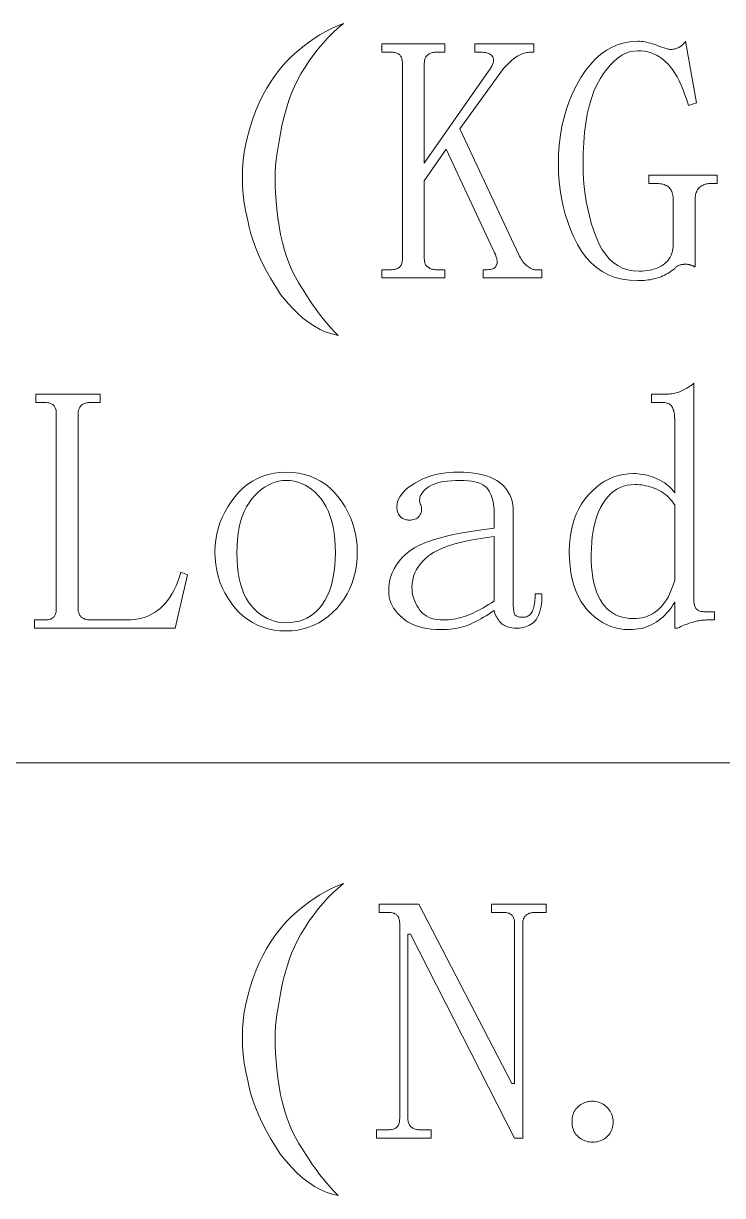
# Model space of a CAD drawing. Extents: x 1 to 297, y 1 to 210.
# Drawn here: x 97.18 to 101.56, y 43.02 to 50.36 of the extents above; entities that cross this region are included whole.
import ezdxf

# ---------------------------------------------------------------- set-up
doc = ezdxf.new("R2010")
doc.units = 0

msp = doc.modelspace()

# ---------------------------------------------------------------- linework, layer by layer
at = {"color": 7, "lineweight": 13}
msp.add_line((1.3055, 45.7306), (175.1082, 45.7306), dxfattribs=at)
for points in [[(99.1814, 50.362), (99.1477, 50.3337), (99.1149, 50.3037), (99.0832, 50.272), (99.0525, 50.2386), (99.0229, 50.2034), (98.9942, 50.1666), (98.9666, 50.128), (98.94, 50.0877), (98.9145, 50.0457), (98.89, 50.002), (98.8734, 49.9669), (98.8578, 49.93), (98.8432, 49.8914), (98.8297, 49.8511), (98.8171, 49.8091), (98.8056, 49.7654), (98.7952, 49.72), (98.7858, 49.6729), (98.7774, 49.624), (98.77, 49.5734), (98.7638, 49.5414), (98.759, 49.5069), (98.7556, 49.4701), (98.7535, 49.4308), (98.7529, 49.3891), (98.7535, 49.3451), (98.7556, 49.2986), (98.759, 49.2498), (98.7638, 49.1985), (98.77, 49.1449), (98.7777, 49.091), (98.7871, 49.0393), (98.7983, 48.9895), (98.8111, 48.9419), (98.8257, 48.8963), (98.842, 48.8527), (98.86, 48.8113), (98.8797, 48.7718), (98.9011, 48.7345), (98.9243, 48.6991), (98.945, 48.6654), (98.9661, 48.6326), (98.9875, 48.6009), (99.0093, 48.5702), (99.0314, 48.5406), (99.0539, 48.5119), (99.0767, 48.4843), (99.0998, 48.4578), (99.1233, 48.4322), (99.1471, 48.4077), (99.1096, 48.4165), (99.0724, 48.429), (99.0355, 48.4453), (98.999, 48.4653), (98.9629, 48.4891), (98.927, 48.5167), (98.8915, 48.5481), (98.8564, 48.5833), (98.8216, 48.6222), (98.7871, 48.6649), (98.7542, 48.7158), (98.7241, 48.7657), (98.6966, 48.8145), (98.6719, 48.8623), (98.65, 48.9091), (98.6308, 48.9549), (98.6143, 48.9997), (98.6006, 49.0434), (98.5897, 49.0861), (98.5814, 49.1277), (98.5691, 49.1824), (98.5595, 49.2367), (98.5526, 49.2907), (98.5485, 49.3444), (98.5471, 49.3977), (98.5485, 49.4507), (98.5526, 49.5033), (98.5595, 49.5556), (98.5691, 49.6075), (98.5814, 49.6591), (98.5962, 49.7131), (98.613, 49.7654), (98.6318, 49.816), (98.6527, 49.8649), (98.6757, 49.912), (98.7007, 49.9574), (98.7278, 50.0011), (98.757, 50.0431), (98.7882, 50.0834), (98.8214, 50.122), (98.8559, 50.1553), (98.8907, 50.1865), (98.9258, 50.2156), (98.9613, 50.2427), (98.9971, 50.2677), (99.0333, 50.2907), (99.0698, 50.3116), (99.1067, 50.3305), (99.1439, 50.3473)], [(100.4243, 48.7677), (100.0557, 48.7677), (100.0557, 48.8191), (100.0814, 48.8191), (100.0913, 48.8195), (100.1003, 48.8205), (100.1084, 48.8222), (100.1157, 48.8246), (100.1221, 48.8277), (100.1277, 48.8315), (100.1324, 48.8359), (100.1363, 48.8411), (100.1393, 48.8469), (100.1414, 48.8534), (100.1427, 48.8605), (100.1431, 48.8682), (100.1427, 48.8763), (100.1414, 48.885), (100.1393, 48.8941), (100.1363, 48.9038), (100.1324, 48.914), (100.1277, 48.9247), (100.1221, 48.936), (100.1157, 48.9477), (99.8243, 49.5734), (99.6871, 49.3763), (99.6871, 48.8877), (99.6874, 48.881), (99.688, 48.8747), (99.6891, 48.8687), (99.6906, 48.863), (99.6925, 48.8577), (99.6949, 48.8527), (99.6976, 48.8481), (99.7009, 48.8438), (99.7045, 48.8399), (99.7086, 48.8363), (99.713, 48.833), (99.7177, 48.8301), (99.7226, 48.8275), (99.7278, 48.8253), (99.7332, 48.8234), (99.7389, 48.8219), (99.7449, 48.8207), (99.7511, 48.8198), (99.7576, 48.8193), (99.7643, 48.8191), (99.8157, 48.8191), (99.8157, 48.7677), (99.4214, 48.7677), (99.4214, 48.8191), (99.4729, 48.8191), (99.4812, 48.8193), (99.489, 48.8198), (99.4963, 48.8207), (99.503, 48.8219), (99.5093, 48.8234), (99.515, 48.8253), (99.5203, 48.8275), (99.525, 48.8301), (99.5292, 48.833), (99.5329, 48.8363), (99.5361, 48.8399), (99.539, 48.8438), (99.5416, 48.8481), (99.5438, 48.8527), (99.5457, 48.8577), (99.5473, 48.863), (99.5485, 48.8687), (99.5493, 48.8747), (99.5498, 48.881), (99.55, 48.8877), (99.55, 50.1134), (99.5498, 50.1201), (99.5493, 50.1265), (99.5485, 50.1325), (99.5473, 50.1381), (99.5457, 50.1434), (99.5438, 50.1484), (99.5416, 50.153), (99.539, 50.1573), (99.5361, 50.1613), (99.5329, 50.1649), (99.5292, 50.1681), (99.525, 50.171), (99.5203, 50.1736), (99.515, 50.1758), (99.5093, 50.1777), (99.503, 50.1793), (99.4963, 50.1805), (99.489, 50.1813), (99.4812, 50.1818), (99.4729, 50.182), (99.4214, 50.182), (99.4214, 50.2334), (99.8157, 50.2334), (99.8157, 50.182), (99.7643, 50.182), (99.7576, 50.1818), (99.7511, 50.1813), (99.7449, 50.1805), (99.7389, 50.1793), (99.7332, 50.1777), (99.7278, 50.1758), (99.7226, 50.1736), (99.7177, 50.171), (99.713, 50.1681), (99.7086, 50.1649), (99.7045, 50.1613), (99.7009, 50.1573), (99.6976, 50.153), (99.6949, 50.1484), (99.6925, 50.1434), (99.6906, 50.1381), (99.6891, 50.1325), (99.688, 50.1265), (99.6874, 50.1201), (99.6871, 50.1134), (99.6871, 49.4877), (100.09, 50.062), (100.098, 50.0737), (100.1047, 50.0848), (100.1103, 50.0953), (100.1147, 50.1052), (100.1179, 50.1145), (100.1198, 50.1232), (100.1206, 50.1313), (100.1202, 50.1388), (100.1185, 50.1457), (100.1157, 50.152), (100.1119, 50.1577), (100.1071, 50.1628), (100.1016, 50.1673), (100.0951, 50.1712), (100.0879, 50.1745), (100.0797, 50.1772), (100.0707, 50.1793), (100.0609, 50.1808), (100.0501, 50.1817), (100.0386, 50.182), (100.0043, 50.182), (100.0043, 50.2334), (100.3728, 50.2334), (100.3728, 50.182), (100.3557, 50.182), (100.3471, 50.1817), (100.3386, 50.181), (100.33, 50.1797), (100.3214, 50.1779), (100.3129, 50.1756), (100.3043, 50.1727), (100.2957, 50.1694), (100.2871, 50.1655), (100.2786, 50.1612), (100.27, 50.1563), (100.2614, 50.1509), (100.2529, 50.145), (100.2443, 50.1385), (100.2357, 50.1316), (100.2271, 50.1241), (100.2186, 50.1162), (100.21, 50.1077), (100.2014, 50.0987), (100.1929, 50.0892), (100.1843, 50.0791), (99.91, 49.702), (100.2786, 48.9134), (100.2838, 48.9034), (100.289, 48.8941), (100.2944, 48.8853), (100.2998, 48.8771), (100.3054, 48.8695), (100.311, 48.8625), (100.3167, 48.8561), (100.3224, 48.8503), (100.3283, 48.8452), (100.3343, 48.8406), (100.3401, 48.8365), (100.3458, 48.8329), (100.3511, 48.8296), (100.3562, 48.8269), (100.3611, 48.8245), (100.3657, 48.8226), (100.37, 48.8211), (100.3741, 48.82), (100.3779, 48.8194), (100.3814, 48.8191), (100.4243, 48.8191)], [(101.0243, 50.1906), (100.9988, 50.1888), (100.9737, 50.1835), (100.9491, 50.1748), (100.9249, 50.1625), (100.9011, 50.1466), (100.8777, 50.1273), (100.8548, 50.1045), (100.8323, 50.0781), (100.8102, 50.0482), (100.7886, 50.0149), (100.7682, 49.9779), (100.75, 49.9372), (100.7339, 49.8928), (100.72, 49.8448), (100.7082, 49.7931), (100.6986, 49.7377), (100.6911, 49.6786), (100.6857, 49.6158), (100.6825, 49.5493), (100.6814, 49.4791), (100.6822, 49.4314), (100.6847, 49.3842), (100.6888, 49.3375), (100.6945, 49.2913), (100.7018, 49.2456), (100.7107, 49.2004), (100.7213, 49.1557), (100.7335, 49.1116), (100.7474, 49.068), (100.7629, 49.0249), (100.7802, 48.9841), (100.7997, 48.9477), (100.8214, 48.9156), (100.8451, 48.8877), (100.8711, 48.8641), (100.8991, 48.8449), (100.9294, 48.8299), (100.9617, 48.8191), (100.9962, 48.8127), (101.0329, 48.8106), (101.0513, 48.811), (101.069, 48.8121), (101.086, 48.814), (101.1021, 48.8167), (101.1175, 48.8202), (101.1321, 48.8245), (101.146, 48.8295), (101.159, 48.8353), (101.1713, 48.8418), (101.1829, 48.8491), (101.1935, 48.8572), (101.2033, 48.8661), (101.212, 48.8758), (101.2199, 48.8862), (101.2268, 48.8974), (101.2327, 48.9093), (101.2378, 48.922), (101.2418, 48.9355), (101.2449, 48.9498), (101.2471, 48.9649), (101.2471, 49.2563), (101.2469, 49.2663), (101.2461, 49.2758), (101.2448, 49.2848), (101.243, 49.2933), (101.2407, 49.3013), (101.2379, 49.3087), (101.2345, 49.3157), (101.2307, 49.3221), (101.2263, 49.328), (101.2214, 49.3334), (101.216, 49.3383), (101.2101, 49.3427), (101.2037, 49.3465), (101.1967, 49.3499), (101.1893, 49.3527), (101.1813, 49.355), (101.1728, 49.3568), (101.1638, 49.3581), (101.1543, 49.3589), (101.1443, 49.3591), (101.0928, 49.3591), (101.0928, 49.4106), (101.5214, 49.4106), (101.5214, 49.3591), (101.4786, 49.3591), (101.4702, 49.3589), (101.4621, 49.3581), (101.4544, 49.3568), (101.447, 49.355), (101.44, 49.3527), (101.4333, 49.3499), (101.427, 49.3465), (101.421, 49.3427), (101.4153, 49.3383), (101.41, 49.3334), (101.4051, 49.3281), (101.4007, 49.3225), (101.3969, 49.3165), (101.3935, 49.3101), (101.3907, 49.3034), (101.3884, 49.2964), (101.3866, 49.289), (101.3853, 49.2813), (101.3845, 49.2733), (101.3843, 49.2649), (101.3843, 48.8363), (101.3809, 48.838), (101.3776, 48.8395), (101.3744, 48.841), (101.3713, 48.8425), (101.3682, 48.8438), (101.3652, 48.845), (101.3624, 48.8462), (101.3596, 48.8473), (101.3569, 48.8482), (101.3543, 48.8491), (101.3517, 48.85), (101.349, 48.8507), (101.3462, 48.8513), (101.3433, 48.8519), (101.3404, 48.8524), (101.3373, 48.8527), (101.3342, 48.853), (101.331, 48.8533), (101.3277, 48.8534), (101.3243, 48.8534), (101.3209, 48.8534), (101.3174, 48.8533), (101.314, 48.853), (101.3106, 48.8527), (101.3071, 48.8524), (101.3037, 48.8519), (101.3003, 48.8513), (101.2969, 48.8507), (101.2934, 48.85), (101.29, 48.8491), (101.2866, 48.8482), (101.2831, 48.8469), (101.2797, 48.8454), (101.2763, 48.8437), (101.2729, 48.8416), (101.2694, 48.8394), (101.266, 48.8368), (101.2626, 48.8341), (101.2591, 48.831), (101.2557, 48.8277), (101.2454, 48.8194), (101.235, 48.8116), (101.2245, 48.8043), (101.2139, 48.7975), (101.2032, 48.7913), (101.1925, 48.7855), (101.1816, 48.7803), (101.1707, 48.7756), (101.1597, 48.7714), (101.1486, 48.7677), (101.1373, 48.7645), (101.1258, 48.7615), (101.114, 48.759), (101.1019, 48.7567), (101.0896, 48.7549), (101.0771, 48.7533), (101.0643, 48.7521), (101.0512, 48.7513), (101.0379, 48.7507), (101.0243, 48.7506), (100.9742, 48.7528), (100.9269, 48.7597), (100.8823, 48.771), (100.8405, 48.7869), (100.8014, 48.8074), (100.7651, 48.8323), (100.7315, 48.8619), (100.7006, 48.8959), (100.6725, 48.9346), (100.6471, 48.9777), (100.6243, 49.0236), (100.6039, 49.0705), (100.5859, 49.1182), (100.5703, 49.167), (100.5571, 49.2166), (100.5463, 49.2673), (100.5379, 49.3188), (100.5319, 49.3713), (100.5283, 49.4248), (100.5271, 49.4791), (100.5285, 49.5417), (100.5328, 49.6024), (100.5399, 49.6613), (100.5498, 49.7185), (100.5625, 49.7738), (100.578, 49.8273), (100.5964, 49.879), (100.6177, 49.929), (100.6417, 49.9771), (100.6686, 50.0234), (100.6976, 50.0666), (100.7281, 50.1052), (100.76, 50.1393), (100.7934, 50.1688), (100.8282, 50.1938), (100.8645, 50.2142), (100.9023, 50.2301), (100.9415, 50.2415), (100.9822, 50.2483), (101.0243, 50.2506), (101.0347, 50.2503), (101.0455, 50.2495), (101.0567, 50.2483), (101.0682, 50.2465), (101.08, 50.2441), (101.0922, 50.2413), (101.1047, 50.238), (101.1175, 50.2341), (101.1307, 50.2297), (101.1443, 50.2249), (101.1575, 50.22), (101.1697, 50.2156), (101.1808, 50.2117), (101.1909, 50.2084), (101.2, 50.2056), (101.2081, 50.2033), (101.2151, 50.2015), (101.2211, 50.2002), (101.2261, 50.1994), (101.23, 50.1991), (101.2351, 50.1993), (101.2403, 50.1997), (101.2454, 50.2003), (101.2506, 50.2012), (101.2557, 50.2024), (101.2608, 50.2038), (101.266, 50.2054), (101.2711, 50.2074), (101.2763, 50.2096), (101.2814, 50.212), (101.2865, 50.2147), (101.2914, 50.2177), (101.2961, 50.2209), (101.3006, 50.2243), (101.305, 50.2281), (101.3092, 50.2321), (101.3132, 50.2363), (101.3171, 50.2408), (101.3208, 50.2456), (101.3243, 50.2506), (101.3929, 49.8649), (101.3414, 49.8477), (101.3309, 49.8827), (101.3198, 49.9158), (101.3083, 49.9468), (101.2962, 49.9759), (101.2836, 50.0031), (101.2705, 50.0282), (101.2568, 50.0514), (101.2427, 50.0726), (101.228, 50.0919), (101.2129, 50.1091), (101.1971, 50.1246), (101.1806, 50.1385), (101.1635, 50.1507), (101.1457, 50.1613), (101.1271, 50.1702), (101.1079, 50.1775), (101.0881, 50.1832), (101.0675, 50.1873), (101.0462, 50.1898)], [(100.9729, 46.5649), (100.9424, 46.5661), (100.9128, 46.5698), (100.8841, 46.576), (100.8563, 46.5847), (100.8293, 46.5959), (100.8031, 46.6096), (100.7779, 46.6258), (100.7534, 46.6444), (100.7299, 46.6655), (100.7071, 46.6891), (100.686, 46.7152), (100.667, 46.7435), (100.6503, 46.7741), (100.6358, 46.8071), (100.6236, 46.8424), (100.6135, 46.8799), (100.6057, 46.9198), (100.6002, 46.9621), (100.5968, 47.0066), (100.5957, 47.0534), (100.5969, 47.0971), (100.6005, 47.139), (100.6065, 47.179), (100.6149, 47.2173), (100.6257, 47.2538), (100.6389, 47.2885), (100.6545, 47.3213), (100.6725, 47.3524), (100.6929, 47.3817), (100.7157, 47.4091), (100.7401, 47.4344), (100.7654, 47.457), (100.7916, 47.4769), (100.8186, 47.4942), (100.8464, 47.5088), (100.8751, 47.5207), (100.9047, 47.53), (100.9351, 47.5367), (100.9664, 47.5407), (100.9986, 47.542), (101.0123, 47.5417), (101.0262, 47.5408), (101.0401, 47.5393), (101.0541, 47.5372), (101.0682, 47.5345), (101.0824, 47.5312), (101.0967, 47.5273), (101.111, 47.5228), (101.1255, 47.5177), (101.14, 47.512), (101.1543, 47.5057), (101.1679, 47.4988), (101.181, 47.4913), (101.1935, 47.4832), (101.2054, 47.4745), (101.2166, 47.4652), (101.2273, 47.4553), (101.2374, 47.4448), (101.2468, 47.4337), (101.2557, 47.422), (101.2557, 47.8849), (101.2555, 47.8949), (101.255, 47.9044), (101.2542, 47.9134), (101.253, 47.9219), (101.2514, 47.9299), (101.2495, 47.9373), (101.2473, 47.9443), (101.2447, 47.9507), (101.2418, 47.9566), (101.2386, 47.962), (101.2349, 47.9669), (101.2307, 47.9713), (101.226, 47.9751), (101.2207, 47.9785), (101.215, 47.9813), (101.2087, 47.9836), (101.202, 47.9854), (101.1947, 47.9867), (101.1869, 47.9875), (101.1786, 47.9877), (101.11, 47.9877), (101.11, 48.0391), (101.2043, 48.0391), (101.2129, 48.0393), (101.2214, 48.0398), (101.23, 48.0407), (101.2386, 48.0419), (101.2471, 48.0434), (101.2557, 48.0453), (101.2643, 48.0475), (101.2729, 48.0501), (101.2814, 48.053), (101.29, 48.0563), (101.2986, 48.0599), (101.3071, 48.0638), (101.3157, 48.0681), (101.3243, 48.0727), (101.3329, 48.0777), (101.3414, 48.083), (101.35, 48.0887), (101.3586, 48.0947), (101.3671, 48.101), (101.3757, 48.1077), (101.3757, 46.7534), (101.3759, 46.7451), (101.3764, 46.7373), (101.3773, 46.73), (101.3785, 46.7233), (101.38, 46.717), (101.3819, 46.7113), (101.3841, 46.706), (101.3867, 46.7013), (101.3896, 46.6971), (101.3929, 46.6934), (101.3965, 46.6902), (101.4004, 46.6873), (101.4047, 46.6847), (101.4093, 46.6825), (101.4143, 46.6806), (101.4196, 46.679), (101.4253, 46.6778), (101.4313, 46.677), (101.4376, 46.6765), (101.4443, 46.6763), (101.5043, 46.6763), (101.5043, 46.6249), (101.4529, 46.6249), (101.4459, 46.6247), (101.4386, 46.6243), (101.4311, 46.6237), (101.4234, 46.6228), (101.4154, 46.6216), (101.4071, 46.6202), (101.3986, 46.6186), (101.3898, 46.6166), (101.3807, 46.6144), (101.3714, 46.612), (101.362, 46.6093), (101.3524, 46.6063), (101.3428, 46.6031), (101.333, 46.5997), (101.3232, 46.5959), (101.3133, 46.5919), (101.3033, 46.5877), (101.2933, 46.5832), (101.2831, 46.5784), (101.2729, 46.5734), (101.2557, 46.5734), (101.2557, 46.7363), (101.2468, 46.7212), (101.2374, 46.7066), (101.2273, 46.6927), (101.2166, 46.6794), (101.2054, 46.6666), (101.1935, 46.6545), (101.181, 46.643), (101.1679, 46.6321), (101.1543, 46.6217), (101.14, 46.612), (101.1252, 46.603), (101.11, 46.595), (101.0944, 46.588), (101.0783, 46.5818), (101.0618, 46.5766), (101.0449, 46.5724), (101.0275, 46.5691), (101.0097, 46.5667), (100.9915, 46.5653)], [(97.5186, 46.6934), (97.5188, 46.6867), (97.5194, 46.6804), (97.5205, 46.6744), (97.522, 46.6687), (97.5239, 46.6634), (97.5263, 46.6585), (97.5291, 46.6538), (97.5323, 46.6495), (97.5359, 46.6456), (97.54, 46.642), (97.5444, 46.6387), (97.5491, 46.6358), (97.554, 46.6333), (97.5592, 46.631), (97.5646, 46.6291), (97.5703, 46.6276), (97.5763, 46.6264), (97.5825, 46.6255), (97.589, 46.625), (97.5957, 46.6249), (97.8271, 46.6249), (97.8508, 46.6256), (97.8738, 46.6278), (97.8961, 46.6314), (97.9177, 46.6365), (97.9386, 46.6431), (97.9588, 46.6511), (97.9783, 46.6606), (97.9972, 46.6715), (98.0154, 46.6839), (98.0329, 46.6977), (98.0496, 46.7131), (98.0654, 46.7301), (98.0804, 46.7488), (98.0946, 46.769), (98.1078, 46.7909), (98.1203, 46.8145), (98.1319, 46.8396), (98.1426, 46.8664), (98.1524, 46.8948), (98.1614, 46.9249), (98.2043, 46.9077), (98.1271, 46.5734), (97.2443, 46.5734), (97.2443, 46.6249), (97.3043, 46.6249), (97.3126, 46.625), (97.3204, 46.6255), (97.3277, 46.6264), (97.3344, 46.6276), (97.3407, 46.6291), (97.3465, 46.631), (97.3517, 46.6333), (97.3564, 46.6358), (97.3606, 46.6387), (97.3643, 46.642), (97.3675, 46.6456), (97.3705, 46.6495), (97.373, 46.6538), (97.3753, 46.6585), (97.3771, 46.6634), (97.3787, 46.6687), (97.3799, 46.6744), (97.3807, 46.6804), (97.3813, 46.6867), (97.3814, 46.6934), (97.3814, 47.9191), (97.3813, 47.9258), (97.3807, 47.9322), (97.3799, 47.9382), (97.3787, 47.9438), (97.3771, 47.9491), (97.3753, 47.9541), (97.373, 47.9587), (97.3705, 47.963), (97.3675, 47.967), (97.3643, 47.9706), (97.3606, 47.9738), (97.3564, 47.9767), (97.3517, 47.9793), (97.3465, 47.9815), (97.3407, 47.9834), (97.3344, 47.985), (97.3277, 47.9862), (97.3204, 47.987), (97.3126, 47.9875), (97.3043, 47.9877), (97.2529, 47.9877), (97.2529, 48.0391), (97.6557, 48.0391), (97.6557, 47.9877), (97.5957, 47.9877), (97.589, 47.9875), (97.5825, 47.987), (97.5763, 47.9862), (97.5703, 47.985), (97.5646, 47.9834), (97.5592, 47.9815), (97.554, 47.9793), (97.5491, 47.9767), (97.5444, 47.9738), (97.54, 47.9706), (97.5359, 47.967), (97.5323, 47.963), (97.5291, 47.9587), (97.5263, 47.9541), (97.5239, 47.9491), (97.522, 47.9438), (97.5205, 47.9382), (97.5194, 47.9322), (97.5188, 47.9258), (97.5186, 47.9191)], [(99.2671, 47.0534), (99.2659, 47.0113), (99.262, 46.9706), (99.2556, 46.9314), (99.2466, 46.8937), (99.235, 46.8574), (99.2209, 46.8225), (99.2041, 46.7891), (99.1849, 46.7572), (99.163, 46.7267), (99.1386, 46.6977), (99.1123, 46.6708), (99.0847, 46.6468), (99.056, 46.6256), (99.0261, 46.6072), (98.995, 46.5916), (98.9627, 46.5789), (98.9292, 46.569), (98.8945, 46.5619), (98.8585, 46.5577), (98.8214, 46.5563), (98.7827, 46.5577), (98.7455, 46.5621), (98.7097, 46.5694), (98.6754, 46.5796), (98.6425, 46.5927), (98.6111, 46.6087), (98.5811, 46.6277), (98.5526, 46.6495), (98.5256, 46.6743), (98.5, 46.702), (98.4764, 46.7317), (98.4553, 46.7627), (98.4366, 46.7948), (98.4205, 46.8282), (98.4068, 46.8627), (98.3956, 46.8985), (98.3869, 46.9354), (98.3807, 46.9735), (98.377, 47.0129), (98.3757, 47.0534), (98.377, 47.0908), (98.3807, 47.1275), (98.3869, 47.1635), (98.3956, 47.1988), (98.4068, 47.2334), (98.4205, 47.2674), (98.4366, 47.3006), (98.4553, 47.3332), (98.4764, 47.3651), (98.5, 47.3963), (98.5256, 47.4256), (98.5526, 47.4518), (98.5811, 47.475), (98.6111, 47.495), (98.6425, 47.512), (98.6754, 47.5259), (98.7097, 47.5367), (98.7455, 47.5444), (98.7827, 47.549), (98.8214, 47.5506), (98.8617, 47.549), (98.9003, 47.5444), (98.9371, 47.5367), (98.9723, 47.5259), (99.0057, 47.512), (99.0374, 47.495), (99.0674, 47.475), (99.0957, 47.4518), (99.1223, 47.4256), (99.1471, 47.3963), (99.1699, 47.3651), (99.1903, 47.3332), (99.2083, 47.3006), (99.2239, 47.2674), (99.2371, 47.2334), (99.2479, 47.1988), (99.2563, 47.1635), (99.2623, 47.1275), (99.2659, 47.0908)], [(99.79, 46.5649), (99.7598, 46.5656), (99.731, 46.5678), (99.7036, 46.5714), (99.6775, 46.5765), (99.6529, 46.5831), (99.6295, 46.5911), (99.6076, 46.6006), (99.587, 46.6115), (99.5678, 46.6239), (99.55, 46.6377), (99.5337, 46.6525), (99.5191, 46.6677), (99.5063, 46.6834), (99.4951, 46.6994), (99.4857, 46.7159), (99.478, 46.7329), (99.472, 46.7502), (99.4677, 46.768), (99.4651, 46.7862), (99.4643, 46.8049), (99.4656, 46.8352), (99.4696, 46.8643), (99.4762, 46.8924), (99.4855, 46.9194), (99.4975, 46.9452), (99.5121, 46.9699), (99.5294, 46.9936), (99.5493, 47.0161), (99.5719, 47.0374), (99.5971, 47.0577), (99.6263, 47.0769), (99.6607, 47.0949), (99.7004, 47.1118), (99.7453, 47.1277), (99.7953, 47.1424), (99.8507, 47.1559), (99.9112, 47.1684), (99.977, 47.1798), (100.048, 47.19), (100.1243, 47.1991), (100.1243, 47.302), (100.1239, 47.3188), (100.1227, 47.3351), (100.1208, 47.3507), (100.1181, 47.3658), (100.1146, 47.3802), (100.1104, 47.3941), (100.1054, 47.4073), (100.0996, 47.4199), (100.093, 47.432), (100.0857, 47.4434), (100.077, 47.454), (100.0663, 47.4635), (100.0537, 47.4718), (100.0391, 47.4791), (100.0225, 47.4852), (100.0039, 47.4902), (99.9834, 47.4941), (99.9609, 47.4969), (99.9364, 47.4986), (99.91, 47.4991), (99.8817, 47.4987), (99.8551, 47.4973), (99.8303, 47.4949), (99.8071, 47.4916), (99.7857, 47.4874), (99.766, 47.4822), (99.748, 47.476), (99.7317, 47.469), (99.7171, 47.461), (99.7043, 47.452), (99.6931, 47.4425), (99.6834, 47.433), (99.6752, 47.4233), (99.6686, 47.4136), (99.6636, 47.4038), (99.66, 47.3939), (99.6581, 47.3839), (99.6577, 47.3738), (99.6588, 47.3637), (99.6614, 47.3534), (99.6645, 47.3466), (99.6669, 47.3397), (99.6686, 47.3329), (99.6697, 47.326), (99.67, 47.3191), (99.6697, 47.3123), (99.6686, 47.3054), (99.6669, 47.2986), (99.6645, 47.2917), (99.6614, 47.2849), (99.6577, 47.2783), (99.6532, 47.2725), (99.6481, 47.2674), (99.6422, 47.2629), (99.6357, 47.2591), (99.6285, 47.2561), (99.6206, 47.2537), (99.6121, 47.2519), (99.6028, 47.2509), (99.5928, 47.2506), (99.5861, 47.2508), (99.5797, 47.2514), (99.5734, 47.2525), (99.5675, 47.254), (99.5618, 47.2559), (99.5563, 47.2583), (99.5512, 47.2611), (99.5462, 47.2643), (99.5415, 47.2679), (99.5371, 47.272), (99.5331, 47.2765), (99.5294, 47.2814), (99.5262, 47.2868), (99.5234, 47.2926), (99.5211, 47.2988), (99.5191, 47.3054), (99.5176, 47.3125), (99.5166, 47.32), (99.5159, 47.3279), (99.5157, 47.3363), (99.5168, 47.3516), (99.5202, 47.3668), (99.5257, 47.3818), (99.5335, 47.3966), (99.5436, 47.4113), (99.5558, 47.4258), (99.5703, 47.4401), (99.587, 47.4542), (99.606, 47.4682), (99.6271, 47.482), (99.6499, 47.495), (99.6738, 47.5067), (99.6986, 47.517), (99.7245, 47.5259), (99.7514, 47.5334), (99.7794, 47.5396), (99.8083, 47.5444), (99.8383, 47.5478), (99.8694, 47.5499), (99.9014, 47.5506), (99.9349, 47.5499), (99.9666, 47.548), (99.9966, 47.5448), (100.0249, 47.5403), (100.0514, 47.5345), (100.0763, 47.5274), (100.0994, 47.5191), (100.1208, 47.5094), (100.1406, 47.4985), (100.1586, 47.4863), (100.1749, 47.4729), (100.1894, 47.4583), (100.2023, 47.4427), (100.2134, 47.4259), (100.2229, 47.4081), (100.2306, 47.3891), (100.2366, 47.369), (100.2409, 47.3478), (100.2434, 47.3254), (100.2443, 47.302), (100.2443, 46.7363), (100.2444, 46.7231), (100.2448, 46.7111), (100.2454, 46.7002), (100.2463, 46.6903), (100.2475, 46.6816), (100.2489, 46.6741), (100.2506, 46.6676), (100.2525, 46.6622), (100.2547, 46.658), (100.2571, 46.6549), (100.2599, 46.6524), (100.2631, 46.6502), (100.2668, 46.6483), (100.2709, 46.6466), (100.2754, 46.6452), (100.2803, 46.6441), (100.2856, 46.6432), (100.2914, 46.6425), (100.2976, 46.6421), (100.3043, 46.642), (100.3126, 46.6424), (100.3204, 46.6435), (100.3277, 46.6455), (100.3344, 46.6482), (100.3407, 46.6516), (100.3465, 46.6559), (100.3517, 46.6609), (100.3564, 46.6667), (100.3606, 46.6732), (100.3643, 46.6806), (100.3675, 46.6886), (100.3705, 46.6972), (100.373, 46.7064), (100.3753, 46.7162), (100.3771, 46.7266), (100.3787, 46.7377), (100.3799, 46.7493), (100.3807, 46.7615), (100.3813, 46.7743), (100.3814, 46.7877), (100.4243, 46.7877), (100.4239, 46.7644), (100.4226, 46.7426), (100.4204, 46.7223), (100.4174, 46.7034), (100.4136, 46.6859), (100.4089, 46.6699), (100.4033, 46.6554), (100.3969, 46.6423), (100.3896, 46.6307), (100.3814, 46.6206), (100.3726, 46.6116), (100.3633, 46.6036), (100.3534, 46.5965), (100.343, 46.5904), (100.3321, 46.5852), (100.3207, 46.581), (100.3088, 46.5777), (100.2964, 46.5753), (100.2835, 46.5739), (100.27, 46.5734), (100.2583, 46.5737), (100.247, 46.5745), (100.2363, 46.5757), (100.2261, 46.5775), (100.2164, 46.5799), (100.2073, 46.5827), (100.1986, 46.586), (100.1905, 46.5899), (100.1828, 46.5943), (100.1757, 46.5991), (100.169, 46.6046), (100.1627, 46.6108), (100.1567, 46.6177), (100.151, 46.6252), (100.1457, 46.6334), (100.1407, 46.6423), (100.1361, 46.6519), (100.1318, 46.6622), (100.1279, 46.6732), (100.1243, 46.6849), (100.1073, 46.6732), (100.0905, 46.6621), (100.074, 46.6516), (100.0578, 46.6417), (100.0418, 46.6324), (100.0261, 46.6237), (100.0106, 46.6156), (99.9954, 46.6081), (99.9804, 46.6012), (99.9657, 46.5949), (99.9508, 46.5892), (99.9354, 46.5841), (99.9193, 46.5796), (99.9026, 46.5757), (99.8854, 46.5724), (99.8675, 46.5697), (99.849, 46.5676), (99.8299, 46.5661), (99.8103, 46.5652)], [(98.5129, 47.0449), (98.5137, 47.0014), (98.5164, 46.9603), (98.521, 46.9216), (98.5273, 46.8851), (98.5354, 46.8509), (98.5452, 46.8191), (98.557, 46.7896), (98.5704, 46.7623), (98.5858, 46.7374), (98.6029, 46.7149), (98.6212, 46.6945), (98.6404, 46.6763), (98.6603, 46.6602), (98.681, 46.6463), (98.7025, 46.6345), (98.7247, 46.6249), (98.7478, 46.6174), (98.7715, 46.612), (98.7961, 46.6088), (98.8214, 46.6077), (98.8499, 46.6089), (98.8771, 46.6123), (98.9031, 46.6181), (98.9277, 46.6262), (98.9511, 46.6366), (98.9731, 46.6494), (98.9939, 46.6644), (99.0134, 46.6818), (99.0316, 46.7014), (99.0486, 46.7234), (99.064, 46.7475), (99.0779, 46.7733), (99.0901, 46.801), (99.1007, 46.8304), (99.1096, 46.8616), (99.117, 46.8947), (99.1227, 46.9295), (99.1267, 46.9662), (99.1292, 47.0046), (99.13, 47.0449), (99.1291, 47.0884), (99.1264, 47.1297), (99.1219, 47.1689), (99.1156, 47.206), (99.1075, 47.2409), (99.0976, 47.2737), (99.0859, 47.3044), (99.0724, 47.3329), (99.0571, 47.3592), (99.04, 47.3834), (99.0216, 47.4054), (99.0025, 47.4251), (98.9825, 47.4424), (98.9618, 47.4575), (98.9404, 47.4702), (98.9181, 47.4806), (98.8951, 47.4887), (98.8713, 47.4945), (98.8468, 47.498), (98.8214, 47.4991), (98.7977, 47.498), (98.7745, 47.4945), (98.7517, 47.4887), (98.7295, 47.4806), (98.7079, 47.4702), (98.6867, 47.4575), (98.666, 47.4424), (98.6459, 47.4251), (98.6263, 47.4054), (98.6071, 47.3834), (98.5892, 47.3592), (98.5732, 47.3329), (98.5591, 47.3044), (98.5468, 47.2737), (98.5364, 47.2409), (98.5279, 47.206), (98.5213, 47.1689), (98.5166, 47.1297), (98.5138, 47.0884)], [(101.2557, 47.3449), (101.2469, 47.3582), (101.2375, 47.3707), (101.2277, 47.3825), (101.2173, 47.3935), (101.2064, 47.4038), (101.195, 47.4133), (101.1831, 47.422), (101.1707, 47.4299), (101.1577, 47.437), (101.1443, 47.4434), (101.1306, 47.4491), (101.1169, 47.4542), (101.1031, 47.4587), (101.0894, 47.4626), (101.0757, 47.4659), (101.062, 47.4686), (101.0483, 47.4707), (101.0346, 47.4722), (101.0209, 47.4731), (101.0071, 47.4734), (100.982, 47.4722), (100.9579, 47.4686), (100.935, 47.4626), (100.9132, 47.4542), (100.8925, 47.4434), (100.8729, 47.4302), (100.8544, 47.4146), (100.8371, 47.3966), (100.8208, 47.3762), (100.8057, 47.3534), (100.7919, 47.3287), (100.7795, 47.3023), (100.7686, 47.2745), (100.7591, 47.2451), (100.7511, 47.2141), (100.7445, 47.1817), (100.7394, 47.1476), (100.7358, 47.1121), (100.7336, 47.0749), (100.7328, 47.0363), (100.7335, 46.9962), (100.7356, 46.9583), (100.739, 46.9225), (100.7438, 46.8889), (100.75, 46.8574), (100.7575, 46.828), (100.7664, 46.8008), (100.7767, 46.7757), (100.7884, 46.7528), (100.8014, 46.732), (100.8157, 46.7133), (100.8313, 46.6965), (100.848, 46.6817), (100.8659, 46.6689), (100.885, 46.6581), (100.9053, 46.6492), (100.9268, 46.6423), (100.9495, 46.6374), (100.9734, 46.6344), (100.9986, 46.6334), (101.0171, 46.634), (101.0351, 46.6358), (101.0524, 46.6388), (101.0692, 46.643), (101.0854, 46.6484), (101.1009, 46.655), (101.1159, 46.6628), (101.1302, 46.6718), (101.144, 46.682), (101.1571, 46.6934), (101.1697, 46.706), (101.1817, 46.7198), (101.193, 46.7348), (101.2038, 46.751), (101.2139, 46.7684), (101.2235, 46.787), (101.2324, 46.8068), (101.2408, 46.8278), (101.2486, 46.85), (101.2557, 46.8734)], [(99.61, 46.8306), (99.6105, 46.8153), (99.6119, 46.8002), (99.6142, 46.7854), (99.6175, 46.7709), (99.6218, 46.7566), (99.627, 46.7426), (99.6331, 46.7289), (99.6402, 46.7154), (99.6482, 46.7021), (99.6571, 46.6891), (99.6671, 46.6769), (99.6782, 46.666), (99.6904, 46.6564), (99.7038, 46.648), (99.7182, 46.6409), (99.7338, 46.6351), (99.7504, 46.6306), (99.7682, 46.6274), (99.7871, 46.6255), (99.8071, 46.6249), (99.8226, 46.6252), (99.838, 46.6261), (99.8534, 46.6276), (99.8689, 46.6297), (99.8843, 46.6324), (99.8997, 46.6357), (99.9151, 46.6396), (99.9306, 46.6441), (99.946, 46.6492), (99.9614, 46.6549), (99.9769, 46.6612), (99.9926, 46.6681), (100.0085, 46.6756), (100.0245, 46.6837), (100.0407, 46.6924), (100.0571, 46.7017), (100.0736, 46.7116), (100.0903, 46.7221), (100.1072, 46.7332), (100.1243, 46.7449), (100.1243, 47.1477), (100.0678, 47.1404), (100.0149, 47.1321), (99.9656, 47.1229), (99.9199, 47.1127), (99.8779, 47.1016), (99.8394, 47.0896), (99.8045, 47.0766), (99.7732, 47.0627), (99.7455, 47.0478), (99.7214, 47.032), (99.7003, 47.0153), (99.6813, 46.9979), (99.6646, 46.9797), (99.6501, 46.9607), (99.6379, 46.9409), (99.6278, 46.9204), (99.62, 46.8991), (99.6145, 46.877), (99.6111, 46.8542)], [(99.1814, 44.9734), (99.1477, 44.9451), (99.1149, 44.9151), (99.0832, 44.8834), (99.0525, 44.85), (99.0229, 44.8149), (98.9942, 44.778), (98.9666, 44.7394), (98.94, 44.6991), (98.9145, 44.6571), (98.89, 44.6134), (98.8734, 44.5783), (98.8578, 44.5414), (98.8432, 44.5029), (98.8297, 44.4626), (98.8171, 44.4206), (98.8056, 44.3769), (98.7952, 44.3314), (98.7858, 44.2843), (98.7774, 44.2354), (98.77, 44.1849), (98.7638, 44.1528), (98.759, 44.1183), (98.7556, 44.0815), (98.7535, 44.0422), (98.7529, 44.0006), (98.7535, 43.9565), (98.7556, 43.9101), (98.759, 43.8612), (98.7638, 43.8099), (98.77, 43.7563), (98.7777, 43.7025), (98.7871, 43.6507), (98.7983, 43.601), (98.8111, 43.5533), (98.8257, 43.5077), (98.842, 43.4642), (98.86, 43.4227), (98.8797, 43.3833), (98.9011, 43.3459), (98.9243, 43.3106), (98.945, 43.2768), (98.9661, 43.2441), (98.9875, 43.2123), (99.0093, 43.1817), (99.0314, 43.152), (99.0539, 43.1234), (99.0767, 43.0958), (99.0998, 43.0692), (99.1233, 43.0437), (99.1471, 43.0191), (99.1096, 43.0279), (99.0724, 43.0404), (99.0355, 43.0567), (98.999, 43.0767), (98.9629, 43.1006), (98.927, 43.1282), (98.8915, 43.1595), (98.8564, 43.1947), (98.8216, 43.2336), (98.7871, 43.2763), (98.7542, 43.3272), (98.7241, 43.3771), (98.6966, 43.4259), (98.6719, 43.4738), (98.65, 43.5206), (98.6308, 43.5663), (98.6143, 43.6111), (98.6006, 43.6548), (98.5897, 43.6975), (98.5814, 43.7391), (98.5691, 43.7938), (98.5595, 43.8482), (98.5526, 43.9022), (98.5485, 43.9558), (98.5471, 44.0091), (98.5485, 44.0621), (98.5526, 44.1147), (98.5595, 44.167), (98.5691, 44.219), (98.5814, 44.2706), (98.5962, 44.3246), (98.613, 44.3769), (98.6318, 44.4274), (98.6527, 44.4763), (98.6757, 44.5234), (98.7007, 44.5689), (98.7278, 44.6126), (98.757, 44.6546), (98.7882, 44.6949), (98.8214, 44.7334), (98.8559, 44.7667), (98.8907, 44.7979), (98.9258, 44.827), (98.9613, 44.8541), (98.9971, 44.8791), (99.0333, 44.9021), (99.0698, 44.923), (99.1067, 44.9419), (99.1439, 44.9587)], [(100.2357, 43.722), (100.2529, 43.722), (100.2529, 44.7249), (100.2527, 44.7315), (100.2522, 44.7379), (100.2513, 44.7439), (100.2501, 44.7495), (100.2486, 44.7549), (100.2467, 44.7598), (100.2445, 44.7645), (100.2419, 44.7687), (100.239, 44.7727), (100.2357, 44.7763), (100.232, 44.7795), (100.2278, 44.7825), (100.2231, 44.785), (100.2179, 44.7873), (100.2121, 44.7891), (100.2059, 44.7907), (100.1991, 44.7919), (100.1918, 44.7927), (100.184, 44.7933), (100.1757, 44.7934), (100.1071, 44.7934), (100.1071, 44.8449), (100.45, 44.8449), (100.45, 44.7934), (100.3814, 44.7934), (100.3747, 44.7933), (100.3682, 44.7927), (100.362, 44.7919), (100.356, 44.7907), (100.3503, 44.7891), (100.3449, 44.7873), (100.3397, 44.785), (100.3348, 44.7825), (100.3301, 44.7795), (100.3257, 44.7763), (100.3216, 44.7727), (100.318, 44.7687), (100.3148, 44.7645), (100.312, 44.7598), (100.3096, 44.7549), (100.3077, 44.7495), (100.3062, 44.7439), (100.3051, 44.7379), (100.3045, 44.7315), (100.3043, 44.7249), (100.3043, 43.3791), (100.2529, 43.3791), (99.6014, 44.6563), (99.5843, 44.6563), (99.5843, 43.4991), (99.5845, 43.4925), (99.5851, 43.4861), (99.5862, 43.4801), (99.5877, 43.4745), (99.5896, 43.4691), (99.592, 43.4642), (99.5948, 43.4595), (99.598, 43.4553), (99.6016, 43.4513), (99.6057, 43.4477), (99.6101, 43.4445), (99.6148, 43.4415), (99.6197, 43.439), (99.6249, 43.4367), (99.6304, 43.4349), (99.6361, 43.4333), (99.642, 43.4321), (99.6482, 43.4313), (99.6547, 43.4307), (99.6614, 43.4306), (99.73, 43.4306), (99.73, 43.3791), (99.3871, 43.3791), (99.3871, 43.4306), (99.4557, 43.4306), (99.464, 43.4307), (99.4718, 43.4313), (99.4791, 43.4321), (99.4859, 43.4333), (99.4921, 43.4349), (99.4979, 43.4367), (99.5031, 43.439), (99.5078, 43.4415), (99.512, 43.4445), (99.5157, 43.4477), (99.519, 43.4513), (99.5219, 43.4553), (99.5245, 43.4595), (99.5267, 43.4642), (99.5286, 43.4691), (99.5301, 43.4745), (99.5313, 43.4801), (99.5322, 43.4861), (99.5327, 43.4925), (99.5329, 43.4991), (99.5329, 44.7249), (99.5327, 44.7315), (99.5322, 44.7379), (99.5313, 44.7439), (99.5301, 44.7495), (99.5286, 44.7549), (99.5267, 44.7598), (99.5245, 44.7645), (99.5219, 44.7687), (99.519, 44.7727), (99.5157, 44.7763), (99.512, 44.7795), (99.5078, 44.7825), (99.5031, 44.785), (99.4979, 44.7873), (99.4921, 44.7891), (99.4859, 44.7907), (99.4791, 44.7919), (99.4718, 44.7927), (99.464, 44.7933), (99.4557, 44.7934), (99.4043, 44.7934), (99.4043, 44.8449), (99.6529, 44.8449)], [(100.7414, 43.3534), (100.7313, 43.3538), (100.7214, 43.3548), (100.7117, 43.3565), (100.7023, 43.3589), (100.6932, 43.362), (100.6843, 43.3658), (100.6757, 43.3702), (100.6674, 43.3754), (100.6593, 43.3812), (100.6514, 43.3877), (100.6441, 43.3948), (100.6375, 43.4025), (100.6318, 43.4106), (100.6267, 43.4193), (100.6225, 43.4284), (100.619, 43.4381), (100.6163, 43.4483), (100.6144, 43.459), (100.6132, 43.4703), (100.6129, 43.482), (100.6132, 43.4937), (100.6144, 43.505), (100.6163, 43.5157), (100.619, 43.5259), (100.6225, 43.5356), (100.6267, 43.5447), (100.6318, 43.5534), (100.6375, 43.5615), (100.6441, 43.5692), (100.6514, 43.5763), (100.6593, 43.5828), (100.6674, 43.5886), (100.6757, 43.5938), (100.6843, 43.5982), (100.6932, 43.602), (100.7023, 43.6051), (100.7117, 43.6075), (100.7214, 43.6092), (100.7313, 43.6102), (100.7414, 43.6106), (100.7516, 43.6102), (100.7615, 43.609), (100.7711, 43.6071), (100.7805, 43.6044), (100.7896, 43.6009), (100.7985, 43.5967), (100.8071, 43.5917), (100.8155, 43.5859), (100.8236, 43.5793), (100.8314, 43.572), (100.8388, 43.5642), (100.8453, 43.5561), (100.8511, 43.5477), (100.8561, 43.5391), (100.8604, 43.5302), (100.8638, 43.5211), (100.8665, 43.5117), (100.8685, 43.5021), (100.8696, 43.4922), (100.87, 43.482), (100.8696, 43.4703), (100.8685, 43.459), (100.8665, 43.4483), (100.8638, 43.4381), (100.8604, 43.4284), (100.8561, 43.4193), (100.8511, 43.4106), (100.8453, 43.4025), (100.8388, 43.3948), (100.8314, 43.3877), (100.8236, 43.3812), (100.8155, 43.3754), (100.8071, 43.3702), (100.7985, 43.3658), (100.7896, 43.362), (100.7805, 43.3589), (100.7711, 43.3565), (100.7615, 43.3548), (100.7516, 43.3538)]]:
    msp.add_lwpolyline(points, close=True, dxfattribs=at)

doc.saveas('drawing.dxf')
